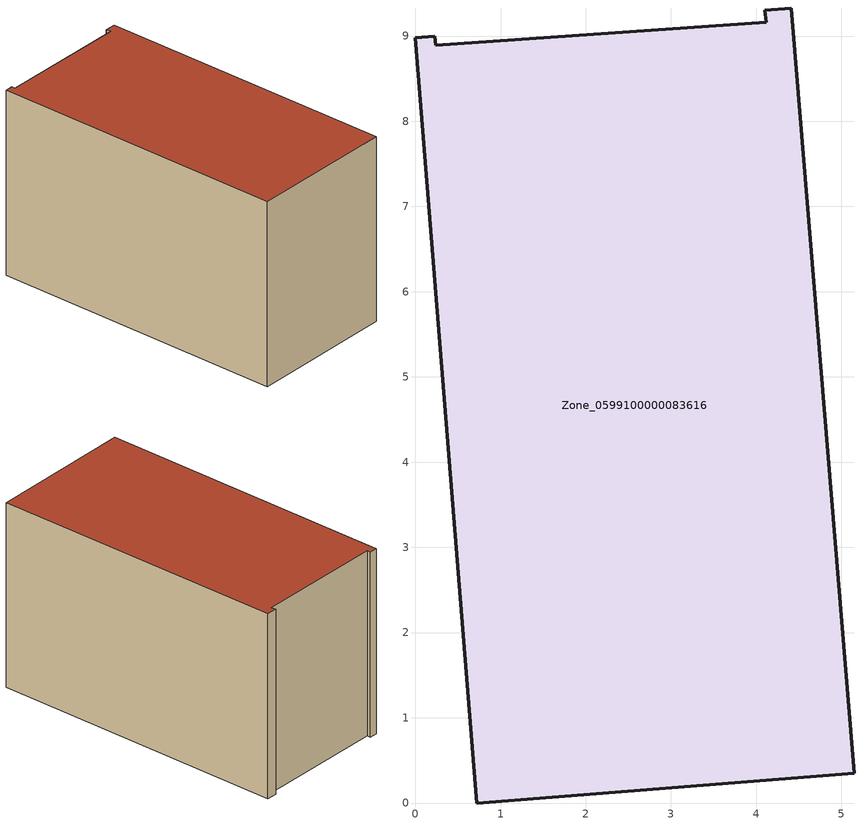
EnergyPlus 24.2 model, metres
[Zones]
Zone_0599100000083616
 floor ground (C_G): 0.72,0 0,8.98 0.23,9 0.24,8.89 4.12,9.16 4.1,9.3 4.41,9.33 5.15,0.35 z0
 wall outside (C_F): 4.41,9.33 4.1,9.3 4.12,9.16 0.24,8.89 0.23,9 0,8.98 0.72,0 5.15,0.35 4.41,9.33 z0:5.66
 roof outside (C_R): 4.12,9.16 0.24,8.89 0.23,9 0,8.98 0.72,0 5.15,0.35 4.41,9.33 4.1,9.3 z5.66
[BUILDING]
Pand.0599100000083616: North Axis=0; Terrain=City; Loads Convergence Tolerance Value=0.04; Temperature Convergence Tolerance Value=0.4; Solar Distribution=FullExterior; Maximum Number of Warmup Days=25; Minimum Number of Warmup Days=1
[Site:Location]
Rotterdam.The.Hague.AP_ZH_NLD Design_Conditions: Latitude=51.96; Longitude=4.45; Time Zone=1; Elevation=-4.5
[SITE:GROUNDTEMPERATURE:BUILDINGSURFACE]
18, 18, 18, 18, 18, 18, 18, 18, 18, 18, 18, 18
[MATERIAL] Thermal Absorptance=0.9; Solar Absorptance=0.7; Visible Absorptance=0.7
Name | Roughness | Thickness | Conductivity | Density | Specific Heat
G.TI.1946-1964 | MediumSmooth | 0.15 | 1 | 540 | 1210
F.TI.1946-1964 | Rough | 0.3 | 0.857143 | 1920 | 840
R.TI.1946-1964 | MediumRough | 0.2 | 0.277778 | 1500 | 1000
[CONSTRUCTION]
C_G: G.TI.1946-1964
C_F: F.TI.1946-1964
C_R: R.TI.1946-1964
[ZONE]
Zone_0599100000083616: Type=1; Multiplier=1; Ceiling Height=Autocalculate; Volume=Autocalculate; Floor Area=autocalculate; Part of Total Floor Area=Yes
[ZONEINFILTRATION:DESIGNFLOWRATE]
Infil_Zone_0599100000083616: Zone or ZoneList or Space or SpaceList=Zone_0599100000083616; Schedule=AlwaysOn; Design Flow Rate Calculation Method=Flow/Area; Flow Rate per Floor Area=0.003; Constant Term Coefficient=1; Temperature Term Coefficient=0; Velocity Term Coefficient=0; Velocity Squared Term Coefficient=0
[HVACTEMPLATE:ZONE:IDEALLOADSAIRSYSTEM]
Zone_0599100000083616: Maximum Heating Supply Air Temperature=50; Minimum Cooling Supply Air Temperature=13; Maximum Heating Supply Air Humidity Ratio=0.0156; Minimum Cooling Supply Air Humidity Ratio=0.0077; Heating Limit=NoLimit; Cooling Limit=NoLimit; Dehumidification Control Type=ConstantSensibleHeatRatio; Cooling Sensible Heat Ratio=0.7; Dehumidification Setpoint=60; Humidification Control Type=None; Humidification Setpoint=30; Outdoor Air Method=None; Outdoor Air Flow Rate per Person=0.00944; Outdoor Air Flow Rate per Zone Floor Area=0; Outdoor Air Flow Rate per Zone=0; Demand Controlled Ventilation Type=None; Outdoor Air Economizer Type=NoEconomizer; Heat Recovery Type=None; Sensible Heat Recovery Effectiveness=0.7; Latent Heat Recovery Effectiveness=0.65
[ZONECONTROL:THERMOSTAT]
ThermostatControl_Zone_0599100000083616: Zone or ZoneList=Zone_0599100000083616; Control Type Schedule=DualSetpointControlType; Control 1=Thermostat_Zone_0599100000083616; Temperature Difference Between Cutout And Setpoint=0
[THERMOSTATSETPOINT:DUALSETPOINT]
Thermostat_Zone_0599100000083616: Heating Setpoint Temperature Schedule=HeatingSetpoint_Zone_0599100000083616; Cooling Setpoint Temperature Schedule=CoolingSetpoint_Zone_0599100000083616
[SCHEDULE:COMPACT]
HeatingSetpoint_Zone_0599100000083616: Through: 12/31, For: AllDays, Until: 24:00, 21
CoolingSetpoint_Zone_0599100000083616: Through: 12/31, For: AllDays, Until: 24:00, 24
DualSetpointControlType: Through: 12/31, For: AllDays, Until: 24:00, 4
AlwaysOn: Through: 12/31, For: AllDays, Until: 24:00, 1
